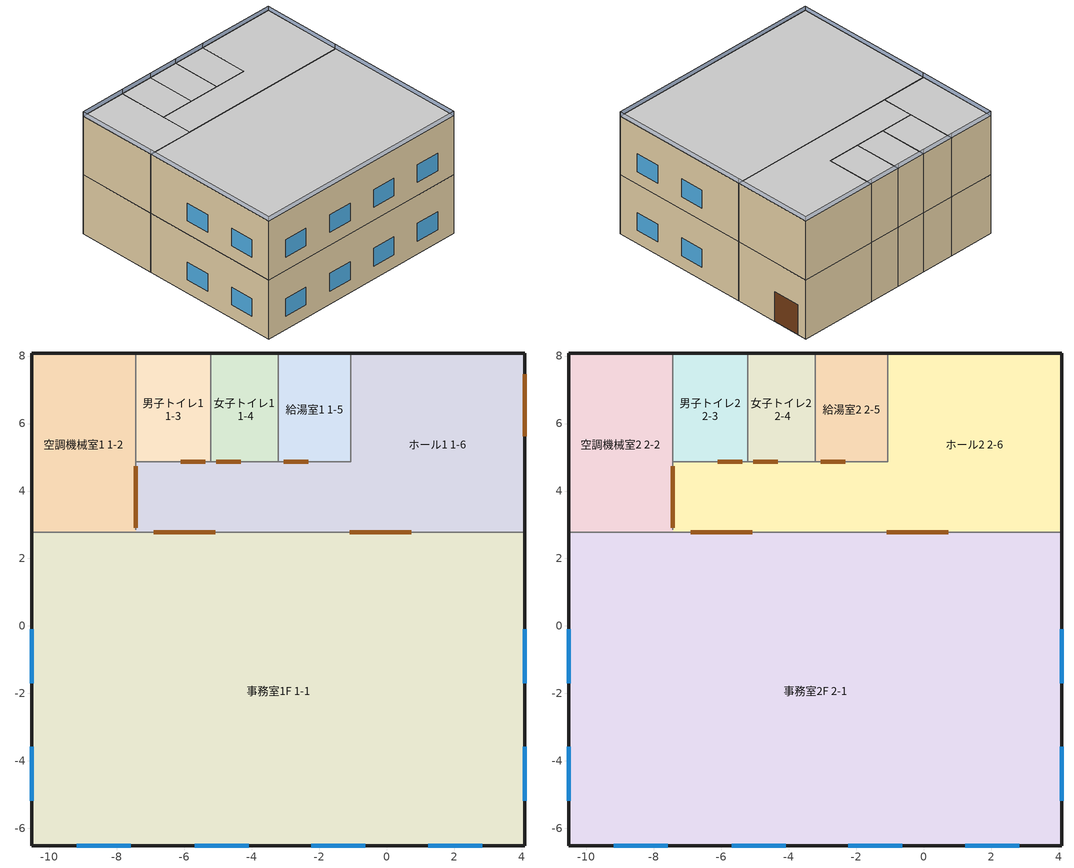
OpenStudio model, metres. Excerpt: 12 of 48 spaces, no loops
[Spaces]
事務室1F 1-1
 floor ground (スラブ エッジ非断熱 6): -10.52,-6.52 -10.52,2.78 4.09,2.78 4.09,-6.52 z0
 wall outside (R-13 木製フレーム壁 84): -10.52,-6.52 4.09,-6.52 z0:4
 wall outside (R-13 木製フレーム壁 85): -10.52,2.78 -10.52,-6.52 z0:4
 wall outside (R-13 木製フレーム壁 86): 4.09,-6.52 4.09,2.78 z0:4
 wall to ホール1 1-6 (R-0 メタル フレーム壁 132): -7.44,2.78,0 -7.44,2.78,4 4.09,2.78,4 4.09,2.78,0 0.74,2.78,0 0.74,2.78,2.02 -1.1,2.78,2.02 -1.1,2.78,0 -5.07,2.78,0 -5.07,2.78,2.02 -6.91,2.78,2.02 -6.91,2.78,0
 wall to 空調機械室1 1-2 (R-0 メタル フレーム壁 133): -7.44,2.78 -10.52,2.78 z0:4
 wall to ホール1 1-6 (R-0 メタル フレーム壁 134): 0.74,2.78 -1.1,2.78 z0:2.02
 wall to ホール1 1-6 (R-0 メタル フレーム壁 135): -5.07,2.78 -6.91,2.78 z0:2.02
 window (ピルキントン RW33 二重ガラス(1/4 インチ + 1/4 インチ) 65): 1.23,-6.52 2.83,-6.52 z0.89:2.09
 window (ピルキントン RW33 二重ガラス(1/4 インチ + 1/4 インチ) 66): -5.69,-6.52 -4.09,-6.52 z0.89:2.09
 window (ピルキントン RW33 二重ガラス(1/4 インチ + 1/4 インチ) 67): -9.18,-6.52 -7.58,-6.52 z0.89:2.09
 window (ピルキントン RW33 二重ガラス(1/4 インチ + 1/4 インチ) 68): -2.23,-6.52 -0.63,-6.52 z0.89:2.09
 window (ピルキントン RW33 二重ガラス(1/4 インチ + 1/4 インチ) 69): -10.52,-0.1 -10.52,-1.7 z0.89:2.09
 window (ピルキントン RW33 二重ガラス(1/4 インチ + 1/4 インチ) 70): -10.52,-3.59 -10.52,-5.19 z0.89:2.09
 window (ピルキントン RW33 二重ガラス(1/4 インチ + 1/4 インチ) 71): 4.09,-5.19 4.09,-3.59 z0.89:2.09
 window (ピルキントン RW33 二重ガラス(1/4 インチ + 1/4 インチ) 72): 4.09,-1.7 4.09,-0.1 z0.89:2.09
 door inside (木製 50): 0.73,2.78 -1.1,2.78 z0:2.01
 door inside (木製 51): -5.07,2.78 -6.9,2.78 z0:2.01
空調機械室1 1-2
 floor ground (スラブ エッジ非断熱 7): -10.52,2.78 -10.52,8.09 -7.44,8.09 -7.44,2.78 z0
 wall outside (R-13 木製フレーム壁 87): -10.52,8.09 -10.52,2.78 z0:4
 wall outside (R-13 木製フレーム壁 88): -7.44,8.09 -10.52,8.09 z0:4
 wall to ホール1 1-6 (R-0 メタル フレーム壁 136): -7.44,2.9 -7.44,4.74 z0:2.02
 wall to 男子トイレ1 1-3 (R-0 メタル フレーム壁 137): -7.44,4.86 -7.44,8.09 z0:4
 wall to ホール1 1-6 (R-0 メタル フレーム壁 138): -7.44,2.85,0 -7.44,2.9,0 -7.44,2.9,2.02 -7.44,4.74,2.02 -7.44,4.74,0 -7.44,4.86,0 -7.44,4.86,4 -7.44,2.85,4
 door inside (木製 52): -7.44,2.91 -7.44,4.74 z0:2.01
ホール1 1-6
 floor ground (スラブ エッジ非断熱 8): -7.44,2.78 -7.44,4.86 -1.07,4.86 -1.07,8.09 4.09,8.09 4.09,2.78 z0
 wall outside (R-13 木製フレーム壁 92): 4.09,2.78,0 4.09,5.62,0 4.09,5.62,2.02 4.09,7.46,2.02 4.09,7.46,0 4.09,8.09,0 4.09,8.09,4 4.09,2.78,4
 wall outside (R-13 木製フレーム壁 93): 4.09,5.62 4.09,7.46 z0:2.02
 wall outside (R-13 木製フレーム壁 94): 4.09,8.09 -1.07,8.09 z0:4
 wall to 給湯室1 1-5 (R-0 メタル フレーム壁 143): -3.22,4.86,0 -3.22,4.86,4 -1.07,4.86,4 -1.07,4.86,0 -2.32,4.86,0 -2.32,4.86,2.02 -3.06,4.86,2.02 -3.06,4.86,0
 wall to 女子トイレ1 1-4 (R-0 メタル フレーム壁 144): -5.22,4.86,0 -5.22,4.86,4 -3.22,4.86,4 -3.22,4.86,0 -4.32,4.86,0 -4.32,4.86,2.02 -5.06,4.86,2.02 -5.06,4.86,0
 wall to 女子トイレ1 1-4 (R-0 メタル フレーム壁 145): -4.32,4.86 -5.06,4.86 z0:2.02
 wall to 給湯室1 1-5 (R-0 メタル フレーム壁 146): -2.32,4.86 -3.06,4.86 z0:2.02
 wall to 給湯室1 1-5: -1.07,8.09 -1.07,4.86 z0:4
 wall to 男子トイレ1 1-3 (R-0 メタル フレーム壁 147): -5.37,4.86 -6.11,4.86 z0:2.02
 wall to 男子トイレ1 1-3 (R-0 メタル フレーム壁 148): -7.44,4.86,0 -7.44,4.86,4 -5.22,4.86,4 -5.22,4.86,0 -5.37,4.86,0 -5.37,4.86,2.02 -6.11,4.86,2.02 -6.11,4.86,0
 door (木製 55): 4.09,5.63 4.09,7.45 z0:2.01
 door inside (木製 56): -4.33,4.86 -5.06,4.86 z0:2.01
 door inside (木製 57): -2.33,4.86 -3.06,4.86 z0:2.01
 door inside (木製 58): -5.38,4.86 -6.11,4.86 z0:2.01
男子トイレ1 1-3
 floor ground (スラブ エッジ非断熱 9): -7.44,4.86 -7.44,8.09 -5.22,8.09 -5.22,4.86 z0
 wall outside (R-13 木製フレーム壁 95): -5.22,8.09 -7.44,8.09 z0:4
 wall to 女子トイレ1 1-4 (R-0 メタル フレーム壁 149): -5.22,4.86 -5.22,8.09 z0:4
女子トイレ1 1-4
 floor ground (スラブ エッジ非断熱 10): -5.22,4.86 -5.22,8.09 -3.22,8.09 -3.22,4.86 z0
 wall outside (R-13 木製フレーム壁 97): -3.22,8.09 -5.22,8.09 z0:4
 wall to 給湯室1 1-5 (R-0 メタル フレーム壁 151): -3.22,4.86 -3.22,8.09 z0:4
給湯室1 1-5
 floor ground (スラブ エッジ非断熱 11): -3.22,4.86 -3.22,8.09 -1.07,8.09 -1.07,4.86 z0
 wall outside (R-13 木製フレーム壁 98): -1.07,8.09 -3.22,8.09 z0:4
空調機械室2 2-2
 floor to 空調機械室1 1-2: -10.52,2.78 -10.52,8.09 -7.44,8.09 -7.44,2.78 z4
 wall outside (R-13 木製フレーム壁 81): -10.52,8.09 -10.52,2.78 z4:8
 wall outside (R-13 木製フレーム壁 82): -7.44,8.09 -10.52,8.09 z4:8
 wall to ホール2 2-6 (R-0 メタル フレーム壁 128): -7.44,2.85,4 -7.44,2.9,4 -7.44,2.9,6.02 -7.44,4.74,6.02 -7.44,4.74,4 -7.44,4.86,4 -7.44,4.86,8 -7.44,2.85,8
 wall to ホール2 2-6 (R-0 メタル フレーム壁 129): -7.44,2.9 -7.44,4.74 z4:6.02
 wall to 事務室2F 2-1: -10.52,2.78 -7.44,2.78 z4:8
 wall to 男子トイレ2 2-3 (R-0 メタル フレーム壁 130): -7.44,4.86 -7.44,8.09 z4:8
 door inside (木製 49): -7.44,2.91 -7.44,4.74 z4.01:6.01
 ceiling to 空調機械室3 3-2 (パッシブフロア- 断熱材なし- カーペットまたは硬質木材): -7.44,2.78 -7.44,8.09 -10.52,8.09 -10.52,2.78 z8
事務室2F 2-1
 floor to 事務室1F 1-1: -10.52,-6.52 -10.52,2.78 4.09,2.78 4.09,-6.52 z4
 wall outside (R-13 木製フレーム壁 89): -10.52,2.78 -10.52,-6.52 z4:8
 wall outside (R-13 木製フレーム壁 90): -10.52,-6.52 4.09,-6.52 z4:8
 wall outside (R-13 木製フレーム壁 91): 4.09,-6.52 4.09,2.78 z4:8
 wall to ホール2 2-6 (R-0 メタル フレーム壁 140): 0.74,2.78 -1.1,2.78 z4:6.02
 wall to ホール2 2-6 (R-0 メタル フレーム壁 141): -5.07,2.78 -6.91,2.78 z4:6.02
 wall to ホール2 2-6 (R-0 メタル フレーム壁 142): -7.44,2.78,4 -7.44,2.78,8 4.09,2.78,8 4.09,2.78,4 0.74,2.78,4 0.74,2.78,6.02 -1.1,2.78,6.02 -1.1,2.78,4 -5.07,2.78,4 -5.07,2.78,6.02 -6.91,2.78,6.02 -6.91,2.78,4
 window (ピルキントン RW33 二重ガラス(1/4 インチ + 1/4 インチ) 73): -10.52,-0.1 -10.52,-1.7 z4.89:6.09
 window (ピルキントン RW33 二重ガラス(1/4 インチ + 1/4 インチ) 74): -10.52,-3.59 -10.52,-5.19 z4.89:6.09
 window (ピルキントン RW33 二重ガラス(1/4 インチ + 1/4 インチ) 75): 1.23,-6.52 2.83,-6.52 z4.89:6.09
 window (ピルキントン RW33 二重ガラス(1/4 インチ + 1/4 インチ) 76): -9.18,-6.52 -7.58,-6.52 z4.89:6.09
 window (ピルキントン RW33 二重ガラス(1/4 インチ + 1/4 インチ) 77): -5.69,-6.52 -4.09,-6.52 z4.89:6.09
 window (ピルキントン RW33 二重ガラス(1/4 インチ + 1/4 インチ) 78): -2.23,-6.52 -0.63,-6.52 z4.89:6.09
 window (ピルキントン RW33 二重ガラス(1/4 インチ + 1/4 インチ) 79): 4.09,-1.7 4.09,-0.1 z4.89:6.09
 window (ピルキントン RW33 二重ガラス(1/4 インチ + 1/4 インチ) 80): 4.09,-5.19 4.09,-3.59 z4.89:6.09
 door inside (木製 53): 0.73,2.78 -1.1,2.78 z4.01:6.01
 door inside (木製 54): -5.07,2.78 -6.9,2.78 z4.01:6.01
 ceiling to 事務室3F 3-1 (パッシブフロア- 断熱材なし- カーペットまたは硬質木材): 4.09,-6.52 4.09,2.78 -10.52,2.78 -10.52,-6.52 z8
ホール2 2-6
 floor to ホール1 1-6: -7.44,2.78 -7.44,4.86 -1.07,4.86 -1.07,8.09 4.09,8.09 4.09,2.78 z4
 wall outside (R-13 木製フレーム壁 99): 4.09,2.78 4.09,8.09 z4:8
 wall outside (R-13 木製フレーム壁 100): 4.09,8.09 -1.07,8.09 z4:8
 wall to 女子トイレ2 2-4 (R-0 メタル フレーム壁 153): -5.22,4.86,4 -5.22,4.86,8 -3.22,4.86,8 -3.22,4.86,4 -4.32,4.86,4 -4.32,4.86,6.02 -5.06,4.86,6.02 -5.06,4.86,4
 wall to 給湯室2 2-5: -1.07,8.09 -1.07,4.86 z4:8
 wall to 給湯室2 2-5 (R-0 メタル フレーム壁 154): -3.22,4.86,4 -3.22,4.86,8 -1.07,4.86,8 -1.07,4.86,4 -2.32,4.86,4 -2.32,4.86,6.02 -3.06,4.86,6.02 -3.06,4.86,4
 wall to 女子トイレ2 2-4 (R-0 メタル フレーム壁 155): -4.32,4.86 -5.06,4.86 z4:6.02
 wall to 男子トイレ2 2-3 (R-0 メタル フレーム壁 156): -7.44,4.86,4 -7.44,4.86,8 -5.22,4.86,8 -5.22,4.86,4 -5.37,4.86,4 -5.37,4.86,6.02 -6.11,4.86,6.02 -6.11,4.86,4
 wall to 給湯室2 2-5 (R-0 メタル フレーム壁 157): -2.32,4.86 -3.06,4.86 z4:6.02
 wall to 男子トイレ2 2-3 (R-0 メタル フレーム壁 158): -5.37,4.86 -6.11,4.86 z4:6.02
 door inside (木製 59): -4.33,4.86 -5.06,4.86 z4.01:6.01
 door inside (木製 60): -2.33,4.86 -3.06,4.86 z4.01:6.01
 door inside (木製 61): -5.38,4.86 -6.11,4.86 z4.01:6.01
 ceiling to ホール3 3-6 (パッシブフロア- 断熱材なし- カーペットまたは硬質木材): 4.09,2.78 4.09,8.09 -1.07,8.09 -1.07,4.86 -7.44,4.86 -7.44,2.78 z8
男子トイレ2 2-3
 floor to 男子トイレ1 1-3: -7.44,4.86 -7.44,8.09 -5.22,8.09 -5.22,4.86 z4
 wall outside (R-13 木製フレーム壁 103): -5.22,8.09 -7.44,8.09 z4:8
 wall to 女子トイレ2 2-4 (R-0 メタル フレーム壁 162): -5.22,4.86 -5.22,8.09 z4:8
 ceiling to 男子トイレ3 3-3 (パッシブフロア- 断熱材なし- カーペットまたは硬質木材): -5.22,4.86 -5.22,8.09 -7.44,8.09 -7.44,4.86 z8
女子トイレ2 2-4
 floor to 女子トイレ1 1-4: -5.22,4.86 -5.22,8.09 -3.22,8.09 -3.22,4.86 z4
 wall outside (R-13 木製フレーム壁 106): -3.22,8.09 -5.22,8.09 z4:8
 wall to 給湯室2 2-5 (R-0 メタル フレーム壁 166): -3.22,4.86 -3.22,8.09 z4:8
 ceiling to 女子トイレ3 3-4 (パッシブフロア- 断熱材なし- カーペットまたは硬質木材): -3.22,4.86 -3.22,8.09 -5.22,8.09 -5.22,4.86 z8
給湯室2 2-5
 floor to 給湯室1 1-5: -3.22,4.86 -3.22,8.09 -1.07,8.09 -1.07,4.86 z4
 wall outside (R-13 木製フレーム壁 108): -1.07,8.09 -3.22,8.09 z4:8
 ceiling to 給湯室3 3-5 (パッシブフロア- 断熱材なし- カーペットまたは硬質木材): -1.07,4.86 -1.07,8.09 -3.22,8.09 -3.22,4.86 z8
shading: -10.52,8.09 -10.52,2.78 / -10.52,2.78 -10.52,-6.52 / -10.52,-6.52 4.09,-6.52 / 4.09,-6.52 4.09,2.78 / 4.09,2.78 4.09,8.09 / 4.09,8.09 -1.07,8.09 / -1.07,8.09 -3.22,8.09 / -3.22,8.09 -5.22,8.09 / -5.22,8.09 -7.44,8.09 / -7.44,8.09 -10.52,8.09 z4.3:8.3; 4.09,8.09 -1.07,8.09 / -1.07,8.09 -3.22,8.09 / -3.22,8.09 -5.22,8.09 / -5.22,8.09 -7.44,8.09 / -7.44,8.09 -10.52,8.09 / -10.52,8.09 -10.52,2.78 / -10.52,2.78 -10.52,-6.52 / -10.52,-6.52 4.09,-6.52 / 4.09,-6.52 4.09,2.78 z0.3:4.3; 4.09,5.62 4.09,7.46 z0.3:2.32; 4.09,2.78,0.3 4.09,5.62,0.3 4.09,5.62,2.32 4.09,7.46,2.32 4.09,7.46,0.3 4.09,8.09,0.3 4.09,8.09,4.3 4.09,2.78,4.3
[Building]
プロジェクト名
[Site]
NAGOYA: Latitude {deg}=35.25; Longitude {deg}=136.93; Time Zone {hr}=9; Elevation {m}=17
[ClimateZones]
Climate Zone Institution Name 1=ASHRAE; Climate Zone Document Name 1=ANSI/ASHRAE Standard 169; Climate Zone Document Year 1=2006; Climate Zone Institution Name 2=CEC; Climate Zone Document Name 2=California Climate Zone Descriptions; Climate Zone Document Year 2=1995
[SizingPeriod:DesignDay] Barometric Pressure {Pa}=101121; Sky Clearness=0; Rain Indicator=0; Snow Indicator=0; Day of Month=21; Daylight Saving Time Indicator=0; Dry-Bulb Temperature Range Modifier Type=DefaultMultipliers
Name | Maximum Dry-Bulb Temperature {C} | Daily Dry-Bulb Temperature Range {deltaC} | Humidity Indicating Conditions at Maximum Dry-Bulb | Wind Speed {m/s} | Wind Direction {deg} | Month | Day Type | Humidity Indicating Type | Solar Model Indicator | ASHRAE Taub | ASHRAE Taud
NAGOYA Ann Htg 99.6% Condns DB | -2.2 | 0 | -2.2 | 1.7 | 330 | 1 | WinterDesignDay | Wetbulb | ASHRAEClearSky
NAGOYA Ann Hum_n 99.6% Condns DP=>MCDB | 4.4 | 0 | -10 | 1.7 | 330 | 1 | WinterDesignDay | Dewpoint | ASHRAEClearSky
NAGOYA Ann Htg Wind 99.6% Condns WS=>MCDB | 6.8 | 0 | 6.8 | 10.7 | 330 | 1 | WinterDesignDay | Wetbulb | ASHRAEClearSky
NAGOYA Ann Clg .4% Condns DB=>MWB | 34.5 | 7.9 | 25 | 4.2 | 280 | 8 | SummerDesignDay | Wetbulb | ASHRAETau | 0.529 | 1.897
NAGOYA Ann Clg .4% Condns WB=>MDB | 31.1 | 7.9 | 26.2 | 4.2 | 280 | 8 | SummerDesignDay | Wetbulb | ASHRAETau | 0.529 | 1.897
NAGOYA Ann Clg .4% Condns DP=>MDB | 28.1 | 7.9 | 25.1 | 4.2 | 280 | 8 | SummerDesignDay | Dewpoint | ASHRAETau | 0.529 | 1.897
NAGOYA Ann Clg .4% Condns Enth=>MDB | 31.2 | 7.9 | 81600 | 4.2 | 280 | 8 | SummerDesignDay | Enthalpy | ASHRAETau | 0.529 | 1.897
[Construction]
パッシブフロア- 断熱材なし- カーペットまたは硬質木材: カーペット, 断熱材なし
R-13 木製フレーム壁 81: 木目シングル(WS01) 82, 建築用フエルト紙(BP01) 88, 木材 ソフト 3/4 インチ(WD01) 88, ミネラル ウール芯材 R13 2x4 フレーム付き 82, 石膏ボード 5/8 インチ(GP02) 210
R-0 メタル フレーム壁 128: 石膏ボード 5/8 インチ(GP02) 211, 通気スペース 129, 石膏ボード 5/8 インチ(GP02) 211
R-0 メタル フレーム壁 129: 石膏ボード 5/8 インチ(GP02) 212, 通気スペース 130, 石膏ボード 5/8 インチ(GP02) 212
木製 49: 1 1/2 インチ木材 50
R-13 木製フレーム壁 82: 木目シングル(WS01) 83, 建築用フエルト紙(BP01) 89, 木材 ソフト 3/4 インチ(WD01) 89, ミネラル ウール芯材 R13 2x4 フレーム付き 83, 石膏ボード 5/8 インチ(GP02) 213
R-0 メタル フレーム壁 130: 石膏ボード 5/8 インチ(GP02) 214, 通気スペース 131, 石膏ボード 5/8 インチ(GP02) 214
R-13 木製フレーム壁 84: 木目シングル(WS01) 85, 建築用フエルト紙(BP01) 91, 木材 ソフト 3/4 インチ(WD01) 91, ミネラル ウール芯材 R13 2x4 フレーム付き 85, 石膏ボード 5/8 インチ(GP02) 217
ピルキントン RW33 二重ガラス(1/4 インチ + 1/4 インチ) 65; ピルキントン RW33 二重ガラス(1/4 インチ + 1/4 インチ) 66; ピルキントン RW33 二重ガラス(1/4 インチ + 1/4 インチ) 67; ピルキントン RW33 二重ガラス(1/4 インチ + 1/4 インチ) 68; ピルキントン RW33 二重ガラス(1/4 インチ + 1/4 インチ) 69; ピルキントン RW33 二重ガラス(1/4 インチ + 1/4 インチ) 70; ピルキントン RW33 二重ガラス(1/4 インチ + 1/4 インチ) 71; ピルキントン RW33 二重ガラス(1/4 インチ + 1/4 インチ) 72; ピルキントン RW33 二重ガラス(1/4 インチ + 1/4 インチ) 73; ピルキントン RW33 二重ガラス(1/4 インチ + 1/4 インチ) 74; ピルキントン RW33 二重ガラス(1/4 インチ + 1/4 インチ) 75; ピルキントン RW33 二重ガラス(1/4 インチ + 1/4 インチ) 76; ピルキントン RW33 二重ガラス(1/4 インチ + 1/4 インチ) 77; ピルキントン RW33 二重ガラス(1/4 インチ + 1/4 インチ) 78; ピルキントン RW33 二重ガラス(1/4 インチ + 1/4 インチ) 79; ピルキントン RW33 二重ガラス(1/4 インチ + 1/4 インチ) 80: WindowMaterial:SimpleGlazingSystem #3
スラブ エッジ非断熱 6: UG サーフェス仮想断熱材 7, 土 8 インチ 7, コンクリート 重量 140 ポンド 8 インチ(CC05) 7, カーペット繊維パッド(CP01) 7
R-13 木製フレーム壁 85: 木目シングル(WS01) 86, 建築用フエルト紙(BP01) 92, 木材 ソフト 3/4 インチ(WD01) 92, ミネラル ウール芯材 R13 2x4 フレーム付き 86, 石膏ボード 5/8 インチ(GP02) 218
R-13 木製フレーム壁 86: 木目シングル(WS01) 87, 建築用フエルト紙(BP01) 93, 木材 ソフト 3/4 インチ(WD01) 93, ミネラル ウール芯材 R13 2x4 フレーム付き 87, 石膏ボード 5/8 インチ(GP02) 219
R-0 メタル フレーム壁 132: 石膏ボード 5/8 インチ(GP02) 220, 通気スペース 133, 石膏ボード 5/8 インチ(GP02) 220
R-0 メタル フレーム壁 133: 石膏ボード 5/8 インチ(GP02) 221, 通気スペース 134, 石膏ボード 5/8 インチ(GP02) 221
R-0 メタル フレーム壁 134: 石膏ボード 5/8 インチ(GP02) 222, 通気スペース 135, 石膏ボード 5/8 インチ(GP02) 222
木製 50: 1 1/2 インチ木材 51
R-0 メタル フレーム壁 135: 石膏ボード 5/8 インチ(GP02) 223, 通気スペース 136, 石膏ボード 5/8 インチ(GP02) 223
木製 51: 1 1/2 インチ木材 52
スラブ エッジ非断熱 7: UG サーフェス仮想断熱材 8, 土 8 インチ 8, コンクリート 重量 140 ポンド 8 インチ(CC05) 8, カーペット繊維パッド(CP01) 8
R-13 木製フレーム壁 87: 木目シングル(WS01) 88, 建築用フエルト紙(BP01) 94, 木材 ソフト 3/4 インチ(WD01) 94, ミネラル ウール芯材 R13 2x4 フレーム付き 88, 石膏ボード 5/8 インチ(GP02) 224
R-13 木製フレーム壁 88: 木目シングル(WS01) 89, 建築用フエルト紙(BP01) 95, 木材 ソフト 3/4 インチ(WD01) 95, ミネラル ウール芯材 R13 2x4 フレーム付き 89, 石膏ボード 5/8 インチ(GP02) 225
R-0 メタル フレーム壁 136: 石膏ボード 5/8 インチ(GP02) 226, 通気スペース 137, 石膏ボード 5/8 インチ(GP02) 226
木製 52: 1 1/2 インチ木材 53
R-0 メタル フレーム壁 137: 石膏ボード 5/8 インチ(GP02) 227, 通気スペース 138, 石膏ボード 5/8 インチ(GP02) 227
R-0 メタル フレーム壁 138: 石膏ボード 5/8 インチ(GP02) 228, 通気スペース 139, 石膏ボード 5/8 インチ(GP02) 228
R-13 木製フレーム壁 89: 木目シングル(WS01) 90, 建築用フエルト紙(BP01) 96, 木材 ソフト 3/4 インチ(WD01) 96, ミネラル ウール芯材 R13 2x4 フレーム付き 90, 石膏ボード 5/8 インチ(GP02) 229
R-13 木製フレーム壁 90: 木目シングル(WS01) 91, 建築用フエルト紙(BP01) 97, 木材 ソフト 3/4 インチ(WD01) 97, ミネラル ウール芯材 R13 2x4 フレーム付き 91, 石膏ボード 5/8 インチ(GP02) 230
R-13 木製フレーム壁 91: 木目シングル(WS01) 92, 建築用フエルト紙(BP01) 98, 木材 ソフト 3/4 インチ(WD01) 98, ミネラル ウール芯材 R13 2x4 フレーム付き 92, 石膏ボード 5/8 インチ(GP02) 231
R-0 メタル フレーム壁 140: 石膏ボード 5/8 インチ(GP02) 233, 通気スペース 141, 石膏ボード 5/8 インチ(GP02) 233
木製 53: 1 1/2 インチ木材 54
R-0 メタル フレーム壁 141: 石膏ボード 5/8 インチ(GP02) 234, 通気スペース 142, 石膏ボード 5/8 インチ(GP02) 234
木製 54: 1 1/2 インチ木材 55
R-0 メタル フレーム壁 142: 石膏ボード 5/8 インチ(GP02) 235, 通気スペース 143, 石膏ボード 5/8 インチ(GP02) 235
スラブ エッジ非断熱 8: UG サーフェス仮想断熱材 9, 土 8 インチ 9, コンクリート 重量 140 ポンド 8 インチ(CC05) 9, カーペット繊維パッド(CP01) 9
R-13 木製フレーム壁 92: 木目シングル(WS01) 93, 建築用フエルト紙(BP01) 99, 木材 ソフト 3/4 インチ(WD01) 99, ミネラル ウール芯材 R13 2x4 フレーム付き 93, 石膏ボード 5/8 インチ(GP02) 236
R-13 木製フレーム壁 93: 木目シングル(WS01) 94, 建築用フエルト紙(BP01) 100, 木材 ソフト 3/4 インチ(WD01) 100, ミネラル ウール芯材 R13 2x4 フレーム付き 94, 石膏ボード 5/8 インチ(GP02) 237
木製 55: 1 1/2 インチ木材 56
R-13 木製フレーム壁 94: 木目シングル(WS01) 95, 建築用フエルト紙(BP01) 101, 木材 ソフト 3/4 インチ(WD01) 101, ミネラル ウール芯材 R13 2x4 フレーム付き 95, 石膏ボード 5/8 インチ(GP02) 238
R-0 メタル フレーム壁 143: 石膏ボード 5/8 インチ(GP02) 239, 通気スペース 144, 石膏ボード 5/8 インチ(GP02) 239
R-0 メタル フレーム壁 144: 石膏ボード 5/8 インチ(GP02) 240, 通気スペース 145, 石膏ボード 5/8 インチ(GP02) 240
R-0 メタル フレーム壁 145: 石膏ボード 5/8 インチ(GP02) 241, 通気スペース 146, 石膏ボード 5/8 インチ(GP02) 241
木製 56: 1 1/2 インチ木材 57
R-0 メタル フレーム壁 146: 石膏ボード 5/8 インチ(GP02) 242, 通気スペース 147, 石膏ボード 5/8 インチ(GP02) 242
木製 57: 1 1/2 インチ木材 58
R-0 メタル フレーム壁 147: 石膏ボード 5/8 インチ(GP02) 243, 通気スペース 148, 石膏ボード 5/8 インチ(GP02) 243
木製 58: 1 1/2 インチ木材 59
R-0 メタル フレーム壁 148: 石膏ボード 5/8 インチ(GP02) 244, 通気スペース 149, 石膏ボード 5/8 インチ(GP02) 244
R-13 木製フレーム壁 95: 木目シングル(WS01) 96, 建築用フエルト紙(BP01) 102, 木材 ソフト 3/4 インチ(WD01) 102, ミネラル ウール芯材 R13 2x4 フレーム付き 96, 石膏ボード 5/8 インチ(GP02) 245
スラブ エッジ非断熱 9: UG サーフェス仮想断熱材 10, 土 8 インチ 10, コンクリート 重量 140 ポンド 8 インチ(CC05) 10, カーペット繊維パッド(CP01) 10
R-0 メタル フレーム壁 149: 石膏ボード 5/8 インチ(GP02) 246, 通気スペース 150, 石膏ボード 5/8 インチ(GP02) 246
R-13 木製フレーム壁 97: 木目シングル(WS01) 98, 建築用フエルト紙(BP01) 104, 木材 ソフト 3/4 インチ(WD01) 104, ミネラル ウール芯材 R13 2x4 フレーム付き 98, 石膏ボード 5/8 インチ(GP02) 249
R-0 メタル フレーム壁 151: 石膏ボード 5/8 インチ(GP02) 250, 通気スペース 152, 石膏ボード 5/8 インチ(GP02) 250
スラブ エッジ非断熱 10: UG サーフェス仮想断熱材 11, 土 8 インチ 11, コンクリート 重量 140 ポンド 8 インチ(CC05) 11, カーペット繊維パッド(CP01) 11
R-13 木製フレーム壁 98: 木目シングル(WS01) 99, 建築用フエルト紙(BP01) 105, 木材 ソフト 3/4 インチ(WD01) 105, ミネラル ウール芯材 R13 2x4 フレーム付き 99, 石膏ボード 5/8 インチ(GP02) 251
スラブ エッジ非断熱 11: UG サーフェス仮想断熱材 12, 土 8 インチ 12, コンクリート 重量 140 ポンド 8 インチ(CC05) 12, カーペット繊維パッド(CP01) 12
R-13 木製フレーム壁 99: 木目シングル(WS01) 100, 建築用フエルト紙(BP01) 106, 木材 ソフト 3/4 インチ(WD01) 106, ミネラル ウール芯材 R13 2x4 フレーム付き 100, 石膏ボード 5/8 インチ(GP02) 253
R-13 木製フレーム壁 100: 木目シングル(WS01) 101, 建築用フエルト紙(BP01) 107, 木材 ソフト 3/4 インチ(WD01) 107, ミネラル ウール芯材 R13 2x4 フレーム付き 101, 石膏ボード 5/8 インチ(GP02) 254
R-0 メタル フレーム壁 153: 石膏ボード 5/8 インチ(GP02) 255, 通気スペース 154, 石膏ボード 5/8 インチ(GP02) 255
R-0 メタル フレーム壁 154: 石膏ボード 5/8 インチ(GP02) 256, 通気スペース 155, 石膏ボード 5/8 インチ(GP02) 256
R-0 メタル フレーム壁 155: 石膏ボード 5/8 インチ(GP02) 257, 通気スペース 156, 石膏ボード 5/8 インチ(GP02) 257
木製 59: 1 1/2 インチ木材 60
R-0 メタル フレーム壁 156: 石膏ボード 5/8 インチ(GP02) 258, 通気スペース 157, 石膏ボード 5/8 インチ(GP02) 258
R-0 メタル フレーム壁 157: 石膏ボード 5/8 インチ(GP02) 259, 通気スペース 158, 石膏ボード 5/8 インチ(GP02) 259
木製 60: 1 1/2 インチ木材 61
R-0 メタル フレーム壁 158: 石膏ボード 5/8 インチ(GP02) 260, 通気スペース 159, 石膏ボード 5/8 インチ(GP02) 260
木製 61: 1 1/2 インチ木材 62
R-13 木製フレーム壁 103: 木目シングル(WS01) 104, 建築用フエルト紙(BP01) 110, 木材 ソフト 3/4 インチ(WD01) 110, ミネラル ウール芯材 R13 2x4 フレーム付き 104, 石膏ボード 5/8 インチ(GP02) 266
R-0 メタル フレーム壁 162: 石膏ボード 5/8 インチ(GP02) 267, 通気スペース 163, 石膏ボード 5/8 インチ(GP02) 267
R-13 木製フレーム壁 106: 木目シングル(WS01) 107, 建築用フエルト紙(BP01) 113, 木材 ソフト 3/4 インチ(WD01) 113, ミネラル ウール芯材 R13 2x4 フレーム付き 107, 石膏ボード 5/8 インチ(GP02) 273
R-0 メタル フレーム壁 166: 石膏ボード 5/8 インチ(GP02) 274, 通気スペース 167, 石膏ボード 5/8 インチ(GP02) 274
R-13 木製フレーム壁 108: 木目シングル(WS01) 109, 建築用フエルト紙(BP01) 116, 木材 ソフト 3/4 インチ(WD01) 116, ミネラル ウール芯材 R13 2x4 フレーム付き 109, 石膏ボード 5/8 インチ(GP02) 278
[Material] Roughness=MediumRough
Name | Thickness {m} | Conductivity {W/m-K} | Density {kg/m3} | Specific Heat {J/kg-K}
カーペット | 0.0127 | 0.06 | 288 | 1380
木目シングル(WS01) 82; 木目シングル(WS01) 83; 木目シングル(WS01) 85; 木目シングル(WS01) 86; 木目シングル(WS01) 87; 木目シングル(WS01) 88; 木目シングル(WS01) 89; 木目シングル(WS01) 90; 木目シングル(WS01) 91; 木目シングル(WS01) 92; 木目シングル(WS01) 93; 木目シングル(WS01) 94; 木目シングル(WS01) 95; 木目シングル(WS01) 96; 木目シングル(WS01) 98; 木目シングル(WS01) 99; 木目シングル(WS01) 100; 木目シングル(WS01) 101; 木目シングル(WS01) 104; 木目シングル(WS01) 107; 木目シングル(WS01) 109 | 0.017769 | 0.11544 | 512.64 | 1256.04
木材 ソフト 3/4 インチ(WD01) 88; 木材 ソフト 3/4 インチ(WD01) 89; 木材 ソフト 3/4 インチ(WD01) 91; 木材 ソフト 3/4 インチ(WD01) 92; 木材 ソフト 3/4 インチ(WD01) 93; 木材 ソフト 3/4 インチ(WD01) 94; 木材 ソフト 3/4 インチ(WD01) 95; 木材 ソフト 3/4 インチ(WD01) 96; 木材 ソフト 3/4 インチ(WD01) 97; 木材 ソフト 3/4 インチ(WD01) 98; 木材 ソフト 3/4 インチ(WD01) 99; 木材 ソフト 3/4 インチ(WD01) 100; 木材 ソフト 3/4 インチ(WD01) 101; 木材 ソフト 3/4 インチ(WD01) 102; 木材 ソフト 3/4 インチ(WD01) 104; 木材 ソフト 3/4 インチ(WD01) 105; 木材 ソフト 3/4 インチ(WD01) 106; 木材 ソフト 3/4 インチ(WD01) 107; 木材 ソフト 3/4 インチ(WD01) 110; 木材 ソフト 3/4 インチ(WD01) 113; 木材 ソフト 3/4 インチ(WD01) 116 | 0.019049 | 0.11544 | 512.64 | 1381.644
石膏ボード 5/8 インチ(GP02) 210; 石膏ボード 5/8 インチ(GP02) 211; 石膏ボード 5/8 インチ(GP02) 212; 石膏ボード 5/8 インチ(GP02) 213; 石膏ボード 5/8 インチ(GP02) 214; 石膏ボード 5/8 インチ(GP02) 217; 石膏ボード 5/8 インチ(GP02) 218; 石膏ボード 5/8 インチ(GP02) 219; 石膏ボード 5/8 インチ(GP02) 220; 石膏ボード 5/8 インチ(GP02) 221; 石膏ボード 5/8 インチ(GP02) 222; 石膏ボード 5/8 インチ(GP02) 223; 石膏ボード 5/8 インチ(GP02) 224; 石膏ボード 5/8 インチ(GP02) 225; 石膏ボード 5/8 インチ(GP02) 226; 石膏ボード 5/8 インチ(GP02) 227; 石膏ボード 5/8 インチ(GP02) 228; 石膏ボード 5/8 インチ(GP02) 229; 石膏ボード 5/8 インチ(GP02) 230; 石膏ボード 5/8 インチ(GP02) 231; 石膏ボード 5/8 インチ(GP02) 233; 石膏ボード 5/8 インチ(GP02) 234; 石膏ボード 5/8 インチ(GP02) 235; 石膏ボード 5/8 インチ(GP02) 236; 石膏ボード 5/8 インチ(GP02) 237; 石膏ボード 5/8 インチ(GP02) 238; 石膏ボード 5/8 インチ(GP02) 239; 石膏ボード 5/8 インチ(GP02) 240; 石膏ボード 5/8 インチ(GP02) 241; 石膏ボード 5/8 インチ(GP02) 242; 石膏ボード 5/8 インチ(GP02) 243; 石膏ボード 5/8 インチ(GP02) 244; 石膏ボード 5/8 インチ(GP02) 245; 石膏ボード 5/8 インチ(GP02) 246; 石膏ボード 5/8 インチ(GP02) 249; 石膏ボード 5/8 インチ(GP02) 250; 石膏ボード 5/8 インチ(GP02) 251; 石膏ボード 5/8 インチ(GP02) 253; 石膏ボード 5/8 インチ(GP02) 254; 石膏ボード 5/8 インチ(GP02) 255; 石膏ボード 5/8 インチ(GP02) 256; 石膏ボード 5/8 インチ(GP02) 257; 石膏ボード 5/8 インチ(GP02) 258; 石膏ボード 5/8 インチ(GP02) 259; 石膏ボード 5/8 インチ(GP02) 260; 石膏ボード 5/8 インチ(GP02) 266; 石膏ボード 5/8 インチ(GP02) 267; 石膏ボード 5/8 インチ(GP02) 273; 石膏ボード 5/8 インチ(GP02) 274; 石膏ボード 5/8 インチ(GP02) 278 | 0.015879 | 0.160266 | 801 | 837.36
1 1/2 インチ木材 50; 1 1/2 インチ木材 51; 1 1/2 インチ木材 52; 1 1/2 インチ木材 53; 1 1/2 インチ木材 54; 1 1/2 インチ木材 55; 1 1/2 インチ木材 56; 1 1/2 インチ木材 57; 1 1/2 インチ木材 58; 1 1/2 インチ木材 59; 1 1/2 インチ木材 60; 1 1/2 インチ木材 61; 1 1/2 インチ木材 62 | 0.0376 | 0.15 | 608 | 1630
土 8 インチ 7; 土 8 インチ 8; 土 8 インチ 9; 土 8 インチ 10; 土 8 インチ 11; 土 8 インチ 12 | 0.204206 | 1.730735 | 1842.3 | 837.36
コンクリート 重量 140 ポンド 8 インチ(CC05) 7; コンクリート 重量 140 ポンド 8 インチ(CC05) 8; コンクリート 重量 140 ポンド 8 インチ(CC05) 9; コンクリート 重量 140 ポンド 8 インチ(CC05) 10; コンクリート 重量 140 ポンド 8 インチ(CC05) 11; コンクリート 重量 140 ポンド 8 インチ(CC05) 12 | 0.2032 | 1.311205 | 2242.8 | 837.36
[Material:NoMass] Roughness=Smooth
Name | Thermal Resistance {m2-K/W}
断熱材なし | 0.001
建築用フエルト紙(BP01) 88; 建築用フエルト紙(BP01) 89; 建築用フエルト紙(BP01) 91; 建築用フエルト紙(BP01) 92; 建築用フエルト紙(BP01) 93; 建築用フエルト紙(BP01) 94; 建築用フエルト紙(BP01) 95; 建築用フエルト紙(BP01) 96; 建築用フエルト紙(BP01) 97; 建築用フエルト紙(BP01) 98; 建築用フエルト紙(BP01) 99; 建築用フエルト紙(BP01) 100; 建築用フエルト紙(BP01) 101; 建築用フエルト紙(BP01) 102; 建築用フエルト紙(BP01) 104; 建築用フエルト紙(BP01) 105; 建築用フエルト紙(BP01) 106; 建築用フエルト紙(BP01) 107; 建築用フエルト紙(BP01) 110; 建築用フエルト紙(BP01) 113; 建築用フエルト紙(BP01) 116 | 0.01057
ミネラル ウール芯材 R13 2x4 フレーム付き 82; ミネラル ウール芯材 R13 2x4 フレーム付き 83; ミネラル ウール芯材 R13 2x4 フレーム付き 85; ミネラル ウール芯材 R13 2x4 フレーム付き 86; ミネラル ウール芯材 R13 2x4 フレーム付き 87; ミネラル ウール芯材 R13 2x4 フレーム付き 88; ミネラル ウール芯材 R13 2x4 フレーム付き 89; ミネラル ウール芯材 R13 2x4 フレーム付き 90; ミネラル ウール芯材 R13 2x4 フレーム付き 91; ミネラル ウール芯材 R13 2x4 フレーム付き 92; ミネラル ウール芯材 R13 2x4 フレーム付き 93; ミネラル ウール芯材 R13 2x4 フレーム付き 94; ミネラル ウール芯材 R13 2x4 フレーム付き 95; ミネラル ウール芯材 R13 2x4 フレーム付き 96; ミネラル ウール芯材 R13 2x4 フレーム付き 98; ミネラル ウール芯材 R13 2x4 フレーム付き 99; ミネラル ウール芯材 R13 2x4 フレーム付き 100; ミネラル ウール芯材 R13 2x4 フレーム付き 101; ミネラル ウール芯材 R13 2x4 フレーム付き 104; ミネラル ウール芯材 R13 2x4 フレーム付き 107; ミネラル ウール芯材 R13 2x4 フレーム付き 109 | 1.6255
通気スペース 129; 通気スペース 130; 通気スペース 131; 通気スペース 133; 通気スペース 134; 通気スペース 135; 通気スペース 136; 通気スペース 137; 通気スペース 138; 通気スペース 139; 通気スペース 141; 通気スペース 142; 通気スペース 143; 通気スペース 144; 通気スペース 145; 通気スペース 146; 通気スペース 147; 通気スペース 148; 通気スペース 149; 通気スペース 150; 通気スペース 152; 通気スペース 154; 通気スペース 155; 通気スペース 156; 通気スペース 157; 通気スペース 158; 通気スペース 159; 通気スペース 163; 通気スペース 167 | 0.10919
UG サーフェス仮想断熱材 7; UG サーフェス仮想断熱材 8; UG サーフェス仮想断熱材 9; UG サーフェス仮想断熱材 10; UG サーフェス仮想断熱材 11; UG サーフェス仮想断熱材 12 | 5.28331
カーペット繊維パッド(CP01) 7; カーペット繊維パッド(CP01) 8; カーペット繊維パッド(CP01) 9; カーペット繊維パッド(CP01) 10; カーペット繊維パッド(CP01) 11; カーペット繊維パッド(CP01) 12 | 0.36631
[WindowMaterial:SimpleGlazingSystem]
WindowMaterial:SimpleGlazingSystem #3: U-Factor {W/m2-K}=2.8566; Solar Heat Gain Coefficient=0.76; Visible Transmittance=0.81
[Space] Space Type=OfficeEnclosed
Name | Thermal Zone
男子トイレ1 1-3 | ゾーン 既定値_4
空調機械室2 2-2 | ゾーン 既定値_8
女子トイレ1 1-4 | ゾーン 既定値_5
事務室1F 1-1 | ゾーン 既定値_1
ホール1 1-6 | ゾーン 既定値_3
空調機械室1 1-2 | ゾーン 既定値_2
給湯室1 1-5 | ゾーン 既定値_6
事務室2F 2-1 | ゾーン 既定値_7
ホール2 2-6 | ゾーン 既定値_9
男子トイレ2 2-3 | ゾーン 既定値_10
女子トイレ2 2-4 | ゾーン 既定値_11
給湯室2 2-5 | ゾーン 既定値_12
[ThermalZone] Use Ideal Air Loads=No
Name | Thermostat | Humidistat
ゾーン 既定値_4 | Thermostat Setpoint Dual Setpoint 34 | Zone Control Humidistat 34
ゾーン 既定値_8 | Thermostat Setpoint Dual Setpoint 47 | Zone Control Humidistat 47
ゾーン 既定値_5 | Thermostat Setpoint Dual Setpoint 44 | Zone Control Humidistat 44
ゾーン 既定値_1 | Thermostat Setpoint Dual Setpoint 1 | Zone Control Humidistat 1
ゾーン 既定値_3 | Thermostat Setpoint Dual Setpoint 23 | Zone Control Humidistat 23
ゾーン 既定値_2 | Thermostat Setpoint Dual Setpoint 12 | Zone Control Humidistat 12
ゾーン 既定値_6 | Thermostat Setpoint Dual Setpoint 45 | Zone Control Humidistat 45
ゾーン 既定値_7 | Thermostat Setpoint Dual Setpoint 46 | Zone Control Humidistat 46
ゾーン 既定値_9 | Thermostat Setpoint Dual Setpoint 48 | Zone Control Humidistat 48
ゾーン 既定値_10 | Thermostat Setpoint Dual Setpoint 2 | Zone Control Humidistat 2
ゾーン 既定値_11 | Thermostat Setpoint Dual Setpoint 3 | Zone Control Humidistat 3
ゾーン 既定値_12 | Thermostat Setpoint Dual Setpoint 4 | Zone Control Humidistat 4
[Sizing:Zone] Zone Cooling Design Supply Air Temperature Input Method=SupplyAirTemperature; Zone Cooling Design Supply Air Temperature {C}=14; Zone Cooling Design Supply Air Temperature Difference {deltaC}=11.11; Zone Heating Design Supply Air Temperature Input Method=SupplyAirTemperature; Zone Heating Design Supply Air Temperature {C}=40; Zone Heating Design Supply Air Temperature Difference {deltaC}=11.11; Zone Cooling Design Supply Air Humidity Ratio {kg-H2O/kg-air}=0.0085; Zone Heating Design Supply Air Humidity Ratio {kg-H2O/kg-air}=0.008; Cooling Design Air Flow Method=DesignDay; Heating Design Air Flow Method=DesignDay; Account for Dedicated Outdoor Air System=No; Dedicated Outdoor Air System Control Strategy=NeutralSupplyAir; Dedicated Outdoor Air Low Setpoint Temperature for Design {C}=autosize; Dedicated Outdoor Air High Setpoint Temperature for Design {C}=autosize
ゾーン 既定値_4; ゾーン 既定値_8; ゾーン 既定値_5; ゾーン 既定値_3; ゾーン 既定値_26; ゾーン 既定値_2; ゾーン 既定値_6; ゾーン 既定値_28; ゾーン 既定値_7; ゾーン 既定値_9; ゾーン 既定値_14; ゾーン 既定値_10; ゾーン 既定値_23; ゾーン 既定値_11; ゾーン 既定値_17; ゾーン 既定値_12; ゾーン 既定値_33; ゾーン 既定値_13; ゾーン 既定値_15; ゾーン 既定値_16; ゾーン 既定値_25; ゾーン 既定値_18; ゾーン 既定値_19; ゾーン 既定値_20; ゾーン 既定値_21; ゾーン 既定値_22; ゾーン 既定値_24; ゾーン 既定値_27; ゾーン 既定値_42; ゾーン 既定値_29; ゾーン 既定値_48; ゾーン 既定値_30; ゾーン 既定値_36; ゾーン 既定値_34; ゾーン 既定値_31; ゾーン 既定値_32; ゾーン 既定値_43; ゾーン 既定値_35; ゾーン 既定値_37; ゾーン 既定値_38; ゾーン 既定値_39; ゾーン 既定値_40; ゾーン 既定値_47; ゾーン 既定値_41; ゾーン 既定値_44; ゾーン 既定値_45; ゾーン 既定値_46
[SpaceType]
OfficeEnclosed: Default Schedule Set=189.1-2009 - Office - WholeBuilding - Md Office - CZ1-3 Schedule Set
[DefaultScheduleSet]
189.1-2009 - Office - WholeBuilding - Md Office - CZ1-3 Schedule Set: Number of People Schedule=Medium Office Bldg Occ; People Activity Level Schedule=Medium Office Activity; Lighting Schedule=Office Bldg Light; Electric Equipment Schedule=Medium Office Bldg Equip; Infiltration Schedule=Medium Office Infil Quarter On
[ThermostatSetpoint:DualSetpoint]
Thermostat Setpoint Dual Setpoint 1; Thermostat Setpoint Dual Setpoint 2; Thermostat Setpoint Dual Setpoint 3; Thermostat Setpoint Dual Setpoint 4; Thermostat Setpoint Dual Setpoint 12; Thermostat Setpoint Dual Setpoint 23; Thermostat Setpoint Dual Setpoint 34; Thermostat Setpoint Dual Setpoint 44; Thermostat Setpoint Dual Setpoint 45; Thermostat Setpoint Dual Setpoint 46; Thermostat Setpoint Dual Setpoint 47; Thermostat Setpoint Dual Setpoint 48
[ZoneControl:Humidistat]
Zone Control Humidistat 1; Zone Control Humidistat 2; Zone Control Humidistat 3; Zone Control Humidistat 4; Zone Control Humidistat 12; Zone Control Humidistat 23; Zone Control Humidistat 34; Zone Control Humidistat 44; Zone Control Humidistat 45; Zone Control Humidistat 46; Zone Control Humidistat 47; Zone Control Humidistat 48
[ElectricLoadCenter:Inverter:Simple]
Electric Load Center Inverter Simple 1: Inverter Efficiency=0.98
[ElectricLoadCenter:Distribution]
Electric Load Center Distribution 1: Inverter=Electric Load Center Inverter Simple 1
[PhotovoltaicPerformance:Simple] Fraction of Surface Area with Active Solar Cells=0.75; Conversion Efficiency Input Mode=Fixed; Value for Cell Efficiency if Fixed=0.18
Photovoltaic Performance Simple 1; Photovoltaic Performance Simple 2; Photovoltaic Performance Simple 3; Photovoltaic Performance Simple 4; Photovoltaic Performance Simple 5; Photovoltaic Performance Simple 6; Photovoltaic Performance Simple 7; Photovoltaic Performance Simple 8; Photovoltaic Performance Simple 9; Photovoltaic Performance Simple 10; Photovoltaic Performance Simple 11; Photovoltaic Performance Simple 12; Photovoltaic Performance Simple 13; Photovoltaic Performance Simple 14; Photovoltaic Performance Simple 15; Photovoltaic Performance Simple 16; Photovoltaic Performance Simple 17; Photovoltaic Performance Simple 18; Photovoltaic Performance Simple 19; Photovoltaic Performance Simple 20; Photovoltaic Performance Simple 21; Photovoltaic Performance Simple 22; Photovoltaic Performance Simple 23; Photovoltaic Performance Simple 24; Photovoltaic Performance Simple 25; Photovoltaic Performance Simple 26; Photovoltaic Performance Simple 27; Photovoltaic Performance Simple 28; Photovoltaic Performance Simple 29; Photovoltaic Performance Simple 30; Photovoltaic Performance Simple 31; Photovoltaic Performance Simple 32; Photovoltaic Performance Simple 33; Photovoltaic Performance Simple 34; Photovoltaic Performance Simple 35; Photovoltaic Performance Simple 36; Photovoltaic Performance Simple 37; Photovoltaic Performance Simple 38; Photovoltaic Performance Simple 39; Photovoltaic Performance Simple 40; Photovoltaic Performance Simple 41; Photovoltaic Performance Simple 42; Photovoltaic Performance Simple 43; Photovoltaic Performance Simple 44; Photovoltaic Performance Simple 45; Photovoltaic Performance Simple 46; Photovoltaic Performance Simple 47; Photovoltaic Performance Simple 48; Photovoltaic Performance Simple 49; Photovoltaic Performance Simple 50; Photovoltaic Performance Simple 51; Photovoltaic Performance Simple 52; Photovoltaic Performance Simple 53; Photovoltaic Performance Simple 54; Photovoltaic Performance Simple 55; Photovoltaic Performance Simple 56; Photovoltaic Performance Simple 57; Photovoltaic Performance Simple 58; Photovoltaic Performance Simple 59; Photovoltaic Performance Simple 60; Photovoltaic Performance Simple 61; Photovoltaic Performance Simple 62; Photovoltaic Performance Simple 63; Photovoltaic Performance Simple 64; Photovoltaic Performance Simple 65; Photovoltaic Performance Simple 66; Photovoltaic Performance Simple 67; Photovoltaic Performance Simple 68; Photovoltaic Performance Simple 69; Photovoltaic Performance Simple 70; Photovoltaic Performance Simple 71; Photovoltaic Performance Simple 72; Photovoltaic Performance Simple 73; Photovoltaic Performance Simple 74; Photovoltaic Performance Simple 75; Photovoltaic Performance Simple 76; Photovoltaic Performance Simple 77; Photovoltaic Performance Simple 78; Photovoltaic Performance Simple 79; Photovoltaic Performance Simple 80; Photovoltaic Performance Simple 81
[Generator:Photovoltaic]
Name | Surface | Module Performance
Generator Photovoltaic 1 | PV - aim0537 | Photovoltaic Performance Simple 1
Generator Photovoltaic 2 | PV - aim2027 | Photovoltaic Performance Simple 2
Generator Photovoltaic 3 | PV - aim0732 | Photovoltaic Performance Simple 3
Generator Photovoltaic 4 | PV - aim2400 | Photovoltaic Performance Simple 4
Generator Photovoltaic 5 | PV - aim6618 | Photovoltaic Performance Simple 5
Generator Photovoltaic 6 | PV - aim9926 | Photovoltaic Performance Simple 6
Generator Photovoltaic 7 | PV - aim8440 | Photovoltaic Performance Simple 7
Generator Photovoltaic 8 | PV - aim0302 | Photovoltaic Performance Simple 8
Generator Photovoltaic 9 | PV - aim3886 | Photovoltaic Performance Simple 9
Generator Photovoltaic 10 | PV - aim0339 | Photovoltaic Performance Simple 10
Generator Photovoltaic 11 | PV - aim0623 | Photovoltaic Performance Simple 11
Generator Photovoltaic 12 | PV - aim0184 | Photovoltaic Performance Simple 12
Generator Photovoltaic 13 | PV - aim2064 | Photovoltaic Performance Simple 13
Generator Photovoltaic 14 | PV - aim0778 | Photovoltaic Performance Simple 14
Generator Photovoltaic 15 | PV - aim1909 | Photovoltaic Performance Simple 15
Generator Photovoltaic 16 | PV - aim9972 | Photovoltaic Performance Simple 16
Generator Photovoltaic 17 | PV - aim2291 | Photovoltaic Performance Simple 17
Generator Photovoltaic 18 | PV - aim8285 | Photovoltaic Performance Simple 18
Generator Photovoltaic 19 | PV - aim5023 | Photovoltaic Performance Simple 19
Generator Photovoltaic 20 | PV - aim0564 | Photovoltaic Performance Simple 20
Generator Photovoltaic 21 | PV - aim0907 | Photovoltaic Performance Simple 21
Generator Photovoltaic 22 | PV - aim3932 | Photovoltaic Performance Simple 22
Generator Photovoltaic 23 | PV - aim0824 | Photovoltaic Performance Simple 23
Generator Photovoltaic 24 | PV - aim9880 | Photovoltaic Performance Simple 24
Generator Photovoltaic 25 | PV - aim0870 | Photovoltaic Performance Simple 25
Generator Photovoltaic 26 | PV - aim8248 | Photovoltaic Performance Simple 26
Generator Photovoltaic 27 | PV - aim2254 | Photovoltaic Performance Simple 27
Generator Photovoltaic 28 | PV - aim5405 | Photovoltaic Performance Simple 28
Generator Photovoltaic 29 | PV - aim2575 | Photovoltaic Performance Simple 29
Generator Photovoltaic 30 | PV - aim9834 | Photovoltaic Performance Simple 30
Generator Photovoltaic 31 | PV - aim7129 | Photovoltaic Performance Simple 31
Generator Photovoltaic 32 | PV - aim6581 | Photovoltaic Performance Simple 32
Generator Photovoltaic 33 | PV - aim6954 | Photovoltaic Performance Simple 33
Generator Photovoltaic 34 | PV - aim4015 | Photovoltaic Performance Simple 34
Generator Photovoltaic 35 | PV - aim10783 | Photovoltaic Performance Simple 35
Generator Photovoltaic 36 | PV - aim3731 | Photovoltaic Performance Simple 36
Generator Photovoltaic 37 | PV - aim2446 | Photovoltaic Performance Simple 37
Generator Photovoltaic 38 | PV - aim5141 | Photovoltaic Performance Simple 38
Generator Photovoltaic 39 | PV - aim2538 | Photovoltaic Performance Simple 39
Generator Photovoltaic 40 | PV - aim5514 | Photovoltaic Performance Simple 40
Generator Photovoltaic 41 | PV - aim2492 | Photovoltaic Performance Simple 41
Generator Photovoltaic 42 | PV - aim11320 | Photovoltaic Performance Simple 42
Generator Photovoltaic 43 | PV - aim10009 | Photovoltaic Performance Simple 43
Generator Photovoltaic 44 | PV - aim9461 | Photovoltaic Performance Simple 44
Generator Photovoltaic 45 | PV - aim11165 | Photovoltaic Performance Simple 45
Generator Photovoltaic 46 | PV - aim5178 | Photovoltaic Performance Simple 46
Generator Photovoltaic 47 | PV - aim9498 | Photovoltaic Performance Simple 47
Generator Photovoltaic 48 | PV - aim9343 | Photovoltaic Performance Simple 48
Generator Photovoltaic 49 | PV - aim9725 | Photovoltaic Performance Simple 49
Generator Photovoltaic 50 | PV - aim7092 | Photovoltaic Performance Simple 50
Generator Photovoltaic 51 | PV - aim3349 | Photovoltaic Performance Simple 51
Generator Photovoltaic 52 | PV - aim3504 | Photovoltaic Performance Simple 52
Generator Photovoltaic 53 | PV - aim3467 | Photovoltaic Performance Simple 53
Generator Photovoltaic 54 | PV - aim3840 | Photovoltaic Performance Simple 54
Generator Photovoltaic 55 | PV - aim5652 | Photovoltaic Performance Simple 55
Generator Photovoltaic 56 | PV - aim6808 | Photovoltaic Performance Simple 56
Generator Photovoltaic 57 | PV - aim6845 | Photovoltaic Performance Simple 57
Generator Photovoltaic 58 | PV - aim3694 | Photovoltaic Performance Simple 58
Generator Photovoltaic 59 | PV - aim11449 | Photovoltaic Performance Simple 59
Generator Photovoltaic 60 | PV - aim3978 | Photovoltaic Performance Simple 60
Generator Photovoltaic 61 | PV - aim5368 | Photovoltaic Performance Simple 61
Generator Photovoltaic 62 | PV - aim5689 | Photovoltaic Performance Simple 62
Generator Photovoltaic 63 | PV - aim5560 | Photovoltaic Performance Simple 63
Generator Photovoltaic 64 | PV - aim5606 | Photovoltaic Performance Simple 64
Generator Photovoltaic 65 | PV - aim8058 | Photovoltaic Performance Simple 65
Generator Photovoltaic 66 | PV - aim6463 | Photovoltaic Performance Simple 66
Generator Photovoltaic 67 | PV - aim7000 | Photovoltaic Performance Simple 67
Generator Photovoltaic 68 | PV - aim7046 | Photovoltaic Performance Simple 68
Generator Photovoltaic 69 | PV - aim7903 | Photovoltaic Performance Simple 69
Generator Photovoltaic 70 | PV - aim8394 | Photovoltaic Performance Simple 70
Generator Photovoltaic 71 | PV - aim8021 | Photovoltaic Performance Simple 71
Generator Photovoltaic 72 | PV - aim8569 | Photovoltaic Performance Simple 72
Generator Photovoltaic 73 | PV - aim8486 | Photovoltaic Performance Simple 73
Generator Photovoltaic 74 | PV - aim8532 | Photovoltaic Performance Simple 74
Generator Photovoltaic 75 | PV - aim9688 | Photovoltaic Performance Simple 75
Generator Photovoltaic 76 | PV - aim10938 | Photovoltaic Performance Simple 76
Generator Photovoltaic 77 | PV - aim11128 | Photovoltaic Performance Simple 77
Generator Photovoltaic 78 | PV - aim10901 | Photovoltaic Performance Simple 78
Generator Photovoltaic 79 | PV - aim11274 | Photovoltaic Performance Simple 79
Generator Photovoltaic 80 | PV - aim11366 | Photovoltaic Performance Simple 80
Generator Photovoltaic 81 | PV - aim11412 | Photovoltaic Performance Simple 81
[Schedule:Ruleset]
Name | Default Day Schedule | Summer Design Day Schedule | Winter Design Day Schedule
Medium Office Bldg Occ | Medium Office Bldg Occ Default Schedule | Medium Office Bldg Occ Summer Design Day | Medium Office Bldg Occ Winter Design Day
Medium Office Activity | Medium Office Activity Default Schedule | Medium Office Activity Summer Design Day | Medium Office Activity Winter Design Day
Office Bldg Light | Office Bldg Light Default Schedule | Office Bldg Light Summer Design Day | Office Bldg Light Winter Design Day
Medium Office Bldg Equip | Medium Office Bldg Equip Default Schedule | Medium Office Bldg Equip Summer Design Day | Medium Office Bldg Equip Winter Design Day
Medium Office Infil Quarter On | Medium Office Infil Quarter On Default Schedule | Medium Office Infil Quarter On Summer Design Day | Medium Office Infil Quarter On Winter Design Day
[Schedule:Day]
Medium Office Bldg Occ Default Schedule: 6, 0, 0, 7, 0, 0.1, 8, 0, 0.2, 12, 0, 0.95, 13, 0, 0.5, 17, 0, 0.95, 18, 0, 0.7, 20, 0, 0.4, 22, 0, 0.1, 24, 0, 0.05
Medium Office Bldg Occ Summer Design Day: 6, 0, 0, 22, 0, 1, 24, 0, 0.05
Medium Office Bldg Occ Winter Design Day; Medium Office Bldg Occ Rule 1 Day Schedule; Office Bldg Light Winter Design Day; Medium Office Bldg Equip Winter Design Day: 24, 0, 0
Medium Office Bldg Occ Rule 2 Day Schedule: 6, 0, 0, 8, 0, 0.1, 14, 0, 0.5, 17, 0, 0.1, 24, 0, 0
Medium Office Activity Default Schedule; Medium Office Activity Summer Design Day; Medium Office Activity Winter Design Day: 24, 0, 120
Office Bldg Light Default Schedule: 5, 0, 0.05, 7, 0, 0.1, 8, 0, 0.3, 17, 0, 0.9, 18, 0, 0.7, 20, 0, 0.5, 22, 0, 0.3, 23, 0, 0.1, 24, 0, 0.05
Office Bldg Light Summer Design Day; Medium Office Bldg Equip Summer Design Day; Medium Office Infil Quarter On Rule 1 Day Schedule: 24, 0, 1
Office Bldg Light Rule 1 Day Schedule: 24, 0, 0.05
Office Bldg Light Rule 2 Day Schedule: 6, 0, 0.05, 8, 0, 0.1, 14, 0, 0.5, 17, 0, 0.15, 24, 0, 0.05
Medium Office Bldg Equip Default Schedule: 8, 0, 0.4, 12, 0, 0.9, 13, 0, 0.8, 17, 0, 0.9, 18, 0, 0.8, 20, 0, 0.6, 22, 0, 0.5, 24, 0, 0.4
Medium Office Bldg Equip Rule 1 Day Schedule: 24, 0, 0.3
Medium Office Bldg Equip Rule 2 Day Schedule: 6, 0, 0.3, 8, 0, 0.4, 14, 0, 0.5, 17, 0, 0.35, 24, 0, 0.3
Medium Office Infil Quarter On Default Schedule; Medium Office Infil Quarter On Summer Design Day: 6, 0, 1, 22, 0, 0.25, 24, 0, 1
Medium Office Infil Quarter On Winter Design Day; Medium Office Infil Quarter On Rule 2 Day Schedule: 6, 0, 1, 18, 0, 0.25, 24, 0, 1
[Schedule:Rule] Apply Monday=No; Apply Tuesday=No; Apply Wednesday=No; Apply Thursday=No; Apply Friday=No; Date Specification Type=DateRange; Start Month=1; Start Day=1; End Month=12; End Day=31
Name | Schedule Ruleset | Rule Order | Day Schedule | Apply Sunday | Apply Saturday
Medium Office Bldg Occ Rule 1 | Medium Office Bldg Occ | 0 | Medium Office Bldg Occ Rule 1 Day Schedule | Yes | No
Medium Office Bldg Occ Rule 2 | Medium Office Bldg Occ | 1 | Medium Office Bldg Occ Rule 2 Day Schedule | No | Yes
Office Bldg Light Rule 1 | Office Bldg Light | 0 | Office Bldg Light Rule 1 Day Schedule | Yes | No
Office Bldg Light Rule 2 | Office Bldg Light | 1 | Office Bldg Light Rule 2 Day Schedule | No | Yes
Medium Office Bldg Equip Rule 1 | Medium Office Bldg Equip | 0 | Medium Office Bldg Equip Rule 1 Day Schedule | Yes | No
Medium Office Bldg Equip Rule 2 | Medium Office Bldg Equip | 1 | Medium Office Bldg Equip Rule 2 Day Schedule | No | Yes
Medium Office Infil Quarter On Rule 1 | Medium Office Infil Quarter On | 0 | Medium Office Infil Quarter On Rule 1 Day Schedule | Yes | No
Medium Office Infil Quarter On Rule 2 | Medium Office Infil Quarter On | 1 | Medium Office Infil Quarter On Rule 2 Day Schedule | No | Yes
